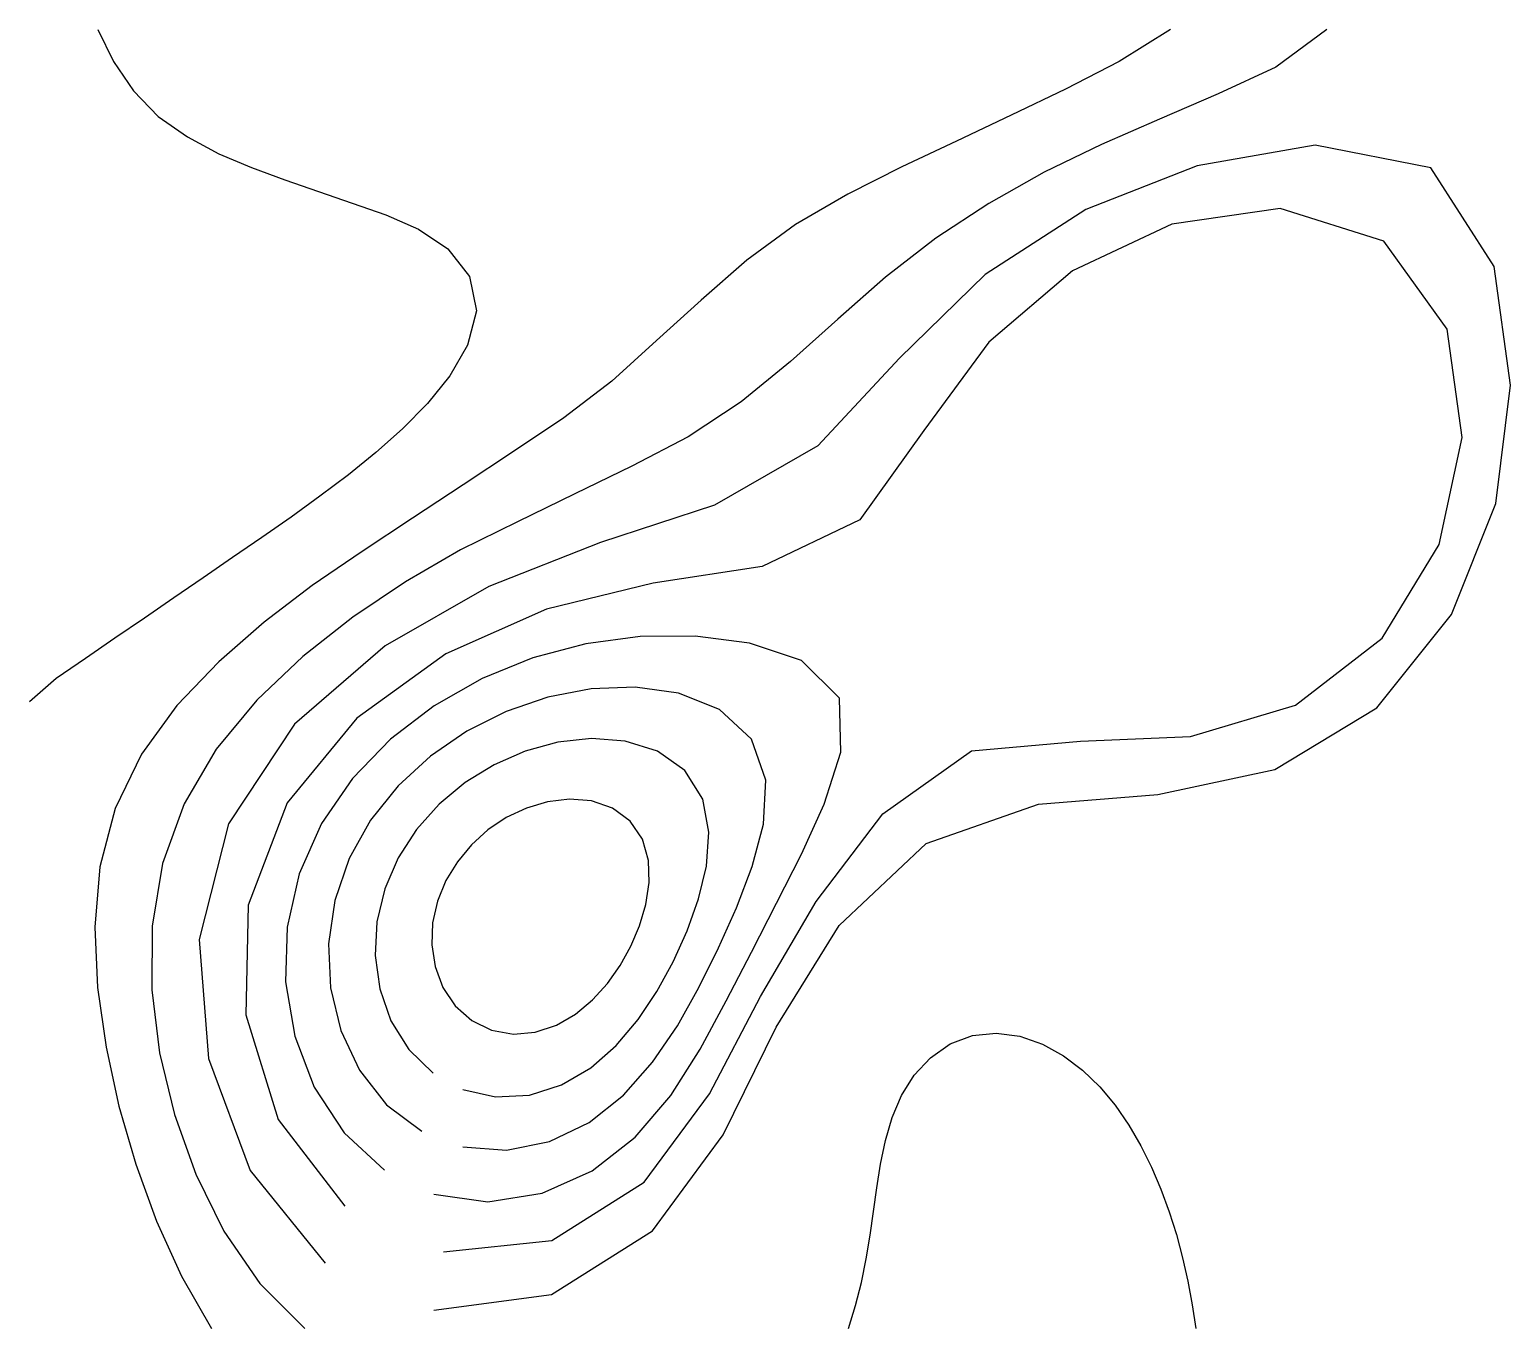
# Model space of a CAD drawing. Header units: metres. Extents: x 0 to 103, y 0 to 90.
import ezdxf

# ---------------------------------------------------------------- set-up
doc = ezdxf.new("R2010")
doc.units = ezdxf.units.M
doc.layers.add('CONTOURS', color=3, linetype='Continuous')

msp = doc.modelspace()

# ---------------------------------------------------------------- linework, layer by layer
at = {"layer": 'CONTOURS'}
for points, elevation in [([(4.72, 90), (5.8, 87.78), (7.2, 85.75), (8.91, 83.98), (10.93, 82.57), (13.1, 81.4), (15.37, 80.45), (17.68, 79.59), (20.01, 78.79), (22.35, 77.98), (24.68, 77.17), (26.93, 76.18), (28.97, 74.81), (30.48, 72.9), (30.95, 70.51), (30.34, 68.14), (29.12, 66), (27.56, 64.09), (25.83, 62.34), (23.99, 60.7), (22.08, 59.14), (20.1, 57.66), (18.11, 56.21), (16.08, 54.81), (14.05, 53.41), (12.02, 52.01), (9.98, 50.62), (7.95, 49.22), (5.91, 47.83), (3.88, 46.43), (1.84, 45.04), (0, 43.41)], 22.47), ([(79.04, 90), (75.48, 87.8), (71.76, 85.88), (67.99, 84.06), (64.2, 82.27), (60.42, 80.48), (56.68, 78.59), (53.06, 76.49), (49.68, 74.03), (46.53, 71.26), (43.43, 68.45), (40.33, 65.63), (37, 63.09), (33.52, 60.76), (30.03, 58.46), (26.53, 56.14), (23.04, 53.83), (19.57, 51.49), (16.25, 48.94), (13.1, 46.18), (10.2, 43.16), (7.74, 39.78), (5.92, 36.02), (4.86, 31.98), (4.51, 27.81), (4.71, 23.63), (5.3, 19.49), (6.19, 15.39), (7.36, 11.38), (8.78, 7.43), (10.52, 3.63), (12.61, 0)], 23.92), ([(89.86, 90), (86.32, 87.4), (82.33, 85.54), (78.28, 83.8), (74.25, 82.04), (70.29, 80.11), (66.45, 77.96), (62.77, 75.54), (59.29, 72.85), (55.98, 69.94), (52.71, 67), (49.3, 64.21), (45.62, 61.79), (41.72, 59.75), (37.76, 57.82), (33.8, 55.89), (29.85, 53.95), (26.04, 51.73), (22.38, 49.28), (18.92, 46.56), (15.73, 43.54), (12.93, 40.13), (10.71, 36.34), (9.2, 32.21), (8.48, 27.87), (8.46, 23.47), (8.99, 19.1), (10.04, 14.83), (11.52, 10.68), (13.45, 6.73), (15.95, 3.11), (19.06, 0)], 25.36), ([(28, 1.27), (36.15, 2.36), (43.14, 6.76), (48.04, 13.42), (51.71, 20.88), (56.09, 27.93), (62.11, 33.59), (69.88, 36.33), (78.16, 36.99), (86.26, 38.74), (93.33, 43), (98.51, 49.46), (101.58, 57.15), (102.58, 65.37), (101.45, 73.58), (97.07, 80.42), (89.05, 82), (80.88, 80.57), (73.16, 77.54), (66.19, 73.03), (60.25, 67.24), (54.6, 61.15), (47.44, 57.04), (39.55, 54.46), (31.82, 51.42), (24.62, 47.29), (18.36, 41.86), (13.77, 34.97), (11.75, 26.96), (12.4, 18.7), (15.28, 10.94), (20.47, 4.52)], 26.8), ([(28.67, 5.3), (36.17, 6.1), (42.58, 10.14), (47.1, 16.25), (50.64, 23.01), (54.49, 29.59), (59.11, 35.65), (65.24, 40.03), (72.8, 40.7), (80.42, 41.01), (87.69, 43.19), (93.69, 47.83), (97.64, 54.31), (99.23, 61.73), (98.19, 69.24), (93.81, 75.34), (86.64, 77.61), (79.13, 76.52), (72.24, 73.29), (66.46, 68.35), (61.94, 62.22), (57.52, 56.02), (50.75, 52.8), (43.2, 51.65), (35.8, 49.83), (28.84, 46.74), (22.67, 42.29), (17.85, 36.41), (15.13, 29.32), (14.98, 21.73), (17.22, 14.47), (21.83, 8.46)], 28.24), ([(28, 9.31), (31.75, 8.78), (35.5, 9.36), (38.96, 10.91), (41.95, 13.24), (44.41, 16.14), (46.45, 19.35), (48.26, 22.7), (50, 26.08), (51.74, 29.46), (53.46, 32.86), (55.03, 36.32), (56.2, 39.94), (56.11, 43.68), (53.47, 46.29), (49.87, 47.48), (46.1, 47.97), (42.3, 47.95), (38.53, 47.44), (34.86, 46.46), (31.34, 45.03), (28.03, 43.15), (25.01, 40.84), (22.37, 38.11), (20.22, 34.98), (18.68, 31.51), (17.84, 27.8), (17.73, 24.01), (18.37, 20.26), (19.72, 16.71), (21.8, 13.54), (24.59, 10.97)], 29.68), ([(30, 12.57), (33.03, 12.34), (36.02, 12.94), (38.76, 14.26), (41.14, 16.16), (43.16, 18.45), (44.87, 20.97), (46.37, 23.63), (47.73, 26.36), (48.97, 29.15), (50.05, 32), (50.83, 34.95), (51, 37.99), (50.01, 40.84), (47.78, 42.89), (44.95, 44.01), (41.94, 44.43), (38.89, 44.31), (35.9, 43.73), (33.01, 42.75), (30.28, 41.38), (27.77, 39.66), (25.53, 37.59), (23.62, 35.21), (22.14, 32.55), (21.15, 29.66), (20.7, 26.65), (20.84, 23.61), (21.55, 20.64), (22.85, 17.89), (24.73, 15.5), (27.16, 13.67)], 31.12), ([(30, 16.56), (32.28, 16.05), (34.62, 16.17), (36.85, 16.88), (38.87, 18.06), (40.64, 19.61), (42.16, 21.4), (43.46, 23.35), (44.59, 25.41), (45.55, 27.55), (46.34, 29.76), (46.89, 32.04), (47.06, 34.38), (46.64, 36.68), (45.4, 38.65), (43.49, 40), (41.26, 40.7), (38.92, 40.87), (36.59, 40.62), (34.33, 40), (32.18, 39.06), (30.18, 37.83), (28.38, 36.33), (26.81, 34.58), (25.54, 32.61), (24.61, 30.46), (24.06, 28.18), (23.93, 25.84), (24.25, 23.52), (25.02, 21.31), (26.27, 19.32), (27.95, 17.69)], 32.56), ([(56.73, 0), (57.22, 1.59), (57.63, 3.19), (57.96, 4.82), (58.23, 6.46), (58.46, 8.11), (58.68, 9.75), (58.94, 11.39), (59.28, 13.02), (59.76, 14.61), (60.41, 16.13), (61.28, 17.54), (62.4, 18.76), (63.76, 19.71), (65.31, 20.29), (66.96, 20.45), (68.6, 20.24), (70.17, 19.69), (71.62, 18.89), (72.94, 17.89), (74.13, 16.73), (75.2, 15.46), (76.14, 14.09), (76.97, 12.65), (77.71, 11.17), (78.36, 9.64), (78.93, 8.08), (79.44, 6.5), (79.87, 4.89), (80.24, 3.28), (80.54, 1.64), (80.78, 0)], 21.03)]:
    msp.add_lwpolyline(points, dxfattribs=dict(at, elevation=elevation))
at = {"layer": 'CONTOURS', "elevation": 34}
msp.add_lwpolyline([(32, 20.66), (33.51, 20.4), (35.03, 20.53), (36.49, 21.01), (37.81, 21.77), (38.99, 22.76), (40.03, 23.89), (40.9, 25.15), (41.64, 26.49), (42.24, 27.9), (42.69, 29.37), (42.91, 30.89), (42.87, 32.42), (42.46, 33.89), (41.6, 35.16), (40.37, 36.06), (38.92, 36.55), (37.4, 36.68), (35.87, 36.49), (34.41, 36.06), (33.02, 35.4), (31.74, 34.55), (30.6, 33.52), (29.63, 32.34), (28.83, 31.03), (28.26, 29.61), (27.92, 28.11), (27.86, 26.58), (28.09, 25.07), (28.63, 23.63), (29.49, 22.36), (30.63, 21.34)], close=True, dxfattribs=at)

doc.saveas('drawing.dxf')
